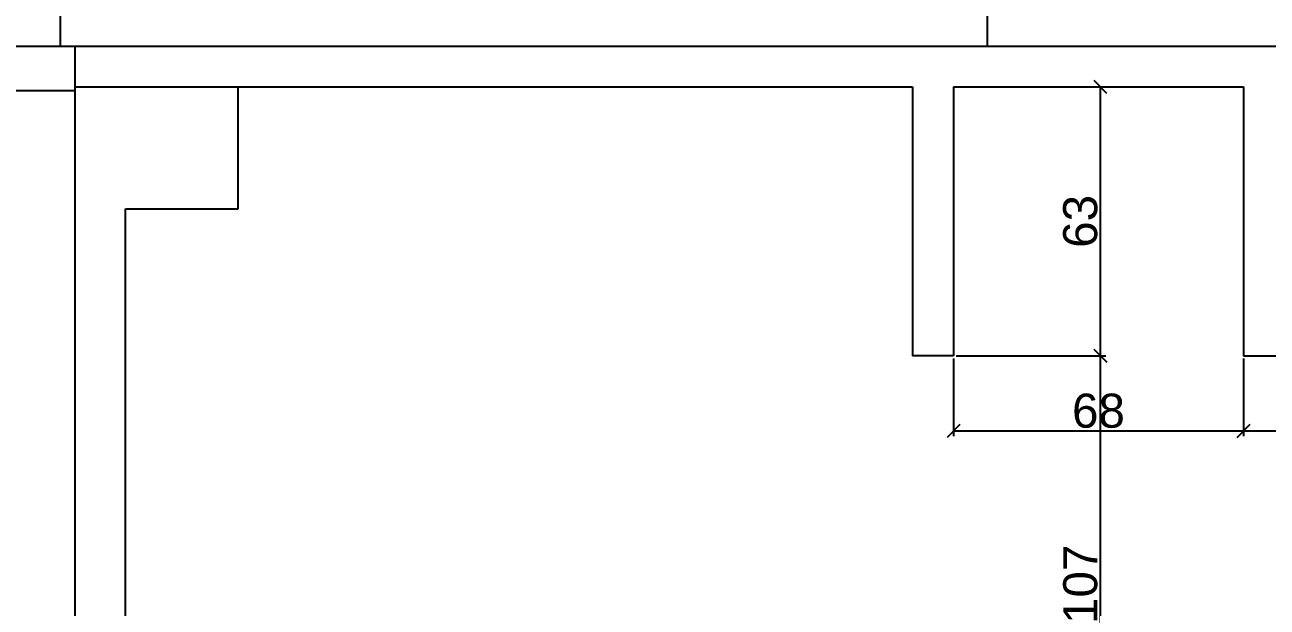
# Model space of a CAD drawing. Header units: millimetres. Extents: x -1066 to 22000, y -1118 to 1876.
# Drawn here: x 14545.1 to 14837, y 1128.5 to 1265.3 of the extents above; entities that cross this region are included whole.
import ezdxf

# ---------------------------------------------------------------- set-up
doc = ezdxf.new("R2010")
doc.units = ezdxf.units.MM
doc.layers.add('DUVAR', color=1, linetype='Continuous')
doc.styles.get("Standard").update_dxf_attribs({"font": 'arial.ttf'})
doc.dimstyles.new('OLCU50', dxfattribs={"dimtxt": 8, "dimasz": 3, "dimexe": 1.25, "dimexo": 0.625, "dimtad": 1, "dimdec": 0, "dimtxsty": 'Standard', "dimblk": 'OBLIQUE', "dimcen": 2.5, "dimclrd": 256, "dimclre": 251, "dimclrt": 25, "dimadec": 0, "dimazin": 0, "dimtfac": 1, "dimtdec": 0, "dimtmove": 0, "dimatfit": 3, "dimldrblk": 'OBLIQUE', "dimfxl": 1, "dimarcsym": 0})

# ---------------------------------------------------------------- blocks, each defined once
blk = doc.blocks.new('_Oblique')
at = {"color": 0, "linetype": 'ByBlock', "lineweight": -2}
blk.add_line((-0.5, -0.5), (0.5, 0.5), dxfattribs=at)
blk = doc.blocks.new('*D181')
at = {"layer": 'Defpoints', "color": 0, "transparency": 16777216}
for p in [(14763.28, 1187.54), (14797.82, 1187.54), (14772.97, 1080.11)]:
    blk.add_point(p, dxfattribs=at)
at = {"layer": 'DUVAR', "color": 251, "lineweight": -2, "transparency": 16777216}
for p, q in [((14763.9, 1187.54), (14799.07, 1187.54)), ((14773.6, 1080.11), (14799.07, 1080.11))]:
    blk.add_line(p, q, dxfattribs=at)
at = {"layer": 'DUVAR', "lineweight": -2, "transparency": 16777216}
blk.add_line((14797.82, 1080.11), (14797.82, 1187.54), dxfattribs=at)
at = {"layer": 'DUVAR', "lineweight": -2, "transparency": 16777216, "xscale": 3, "yscale": 3, "zscale": 3}
for p, rotation in [((14797.82, 1187.54), 90), ((14797.82, 1080.11), 270)]:
    blk.add_blockref('_Oblique', p, dxfattribs=dict(at, rotation=rotation))
at = {"layer": 'DUVAR', "color": 25, "transparency": 16777216, "insert": (14793.11, 1133.83), "char_height": 8, "attachment_point": 5, "rotation": 90}
blk.add_mtext('107', dxfattribs=at)
blk = doc.blocks.new('*D182')
at = {"layer": 'Defpoints', "color": 0, "transparency": 16777216}
for p in [(14763.28, 1250.69), (14797.82, 1250.69), (14763.28, 1187.54)]:
    blk.add_point(p, dxfattribs=at)
at = {"layer": 'DUVAR', "color": 251, "lineweight": -2, "transparency": 16777216}
for p, q in [((14763.9, 1250.69), (14799.07, 1250.69)), ((14763.9, 1187.54), (14799.07, 1187.54))]:
    blk.add_line(p, q, dxfattribs=at)
at = {"layer": 'DUVAR', "lineweight": -2, "transparency": 16777216}
blk.add_line((14797.82, 1187.54), (14797.82, 1250.69), dxfattribs=at)
at = {"layer": 'DUVAR', "lineweight": -2, "transparency": 16777216, "xscale": 3, "yscale": 3, "zscale": 3}
for p, rotation in [((14797.82, 1250.69), 90), ((14797.82, 1187.54), 270)]:
    blk.add_blockref('_Oblique', p, dxfattribs=dict(at, rotation=rotation))
at = {"layer": 'DUVAR', "color": 25, "transparency": 16777216, "insert": (14793.1, 1219.11), "char_height": 8, "attachment_point": 5, "rotation": 90}
blk.add_mtext('63', dxfattribs=at)
blk = doc.blocks.new('*D183')
at = {"layer": 'Defpoints', "color": 0, "transparency": 16777216}
for p in [(14763.28, 1187.54), (14831.42, 1187.54), (14831.42, 1169.86)]:
    blk.add_point(p, dxfattribs=at)
at = {"layer": 'DUVAR', "color": 251, "lineweight": -2, "transparency": 16777216}
for p, q in [((14763.28, 1186.92), (14763.28, 1168.61)), ((14831.42, 1186.92), (14831.42, 1168.61))]:
    blk.add_line(p, q, dxfattribs=at)
at = {"layer": 'DUVAR', "lineweight": -2, "transparency": 16777216}
blk.add_line((14763.28, 1169.86), (14831.42, 1169.86), dxfattribs=at)
at = {"layer": 'DUVAR', "lineweight": -2, "transparency": 16777216, "xscale": 3, "yscale": 3, "zscale": 3, "rotation": 180}
blk.add_blockref('_Oblique', (14763.28, 1169.86), dxfattribs=at)
at = {"layer": 'DUVAR', "lineweight": -2, "transparency": 16777216, "xscale": 3, "yscale": 3, "zscale": 3}
blk.add_blockref('_Oblique', (14831.42, 1169.86), dxfattribs=at)
at = {"layer": 'DUVAR', "color": 25, "transparency": 16777216, "insert": (14797.35, 1174.57), "char_height": 8, "attachment_point": 5}
blk.add_mtext('68', dxfattribs=at)
blk = doc.blocks.new('*D184')
at = {"layer": 'Defpoints', "color": 0, "transparency": 16777216}
for p in [(14831.42, 1187.54), (15112.69, 1187.54), (15112.69, 1169.86)]:
    blk.add_point(p, dxfattribs=at)
at = {"layer": 'DUVAR', "color": 251, "lineweight": -2, "transparency": 16777216}
for p, q in [((14831.42, 1186.92), (14831.42, 1168.61)), ((15112.69, 1186.92), (15112.69, 1168.61))]:
    blk.add_line(p, q, dxfattribs=at)
at = {"layer": 'DUVAR', "lineweight": -2, "transparency": 16777216}
blk.add_line((14831.42, 1169.86), (15112.69, 1169.86), dxfattribs=at)
at = {"layer": 'DUVAR', "lineweight": -2, "transparency": 16777216, "xscale": 3, "yscale": 3, "zscale": 3, "rotation": 180}
blk.add_blockref('_Oblique', (14831.42, 1169.86), dxfattribs=at)
at = {"layer": 'DUVAR', "lineweight": -2, "transparency": 16777216, "xscale": 3, "yscale": 3, "zscale": 3}
blk.add_blockref('_Oblique', (15112.69, 1169.86), dxfattribs=at)
at = {"layer": 'DUVAR', "color": 25, "transparency": 16777216, "insert": (14972.05, 1174.57), "char_height": 8, "attachment_point": 5}
blk.add_mtext('281', dxfattribs=at)

msp = doc.modelspace()

# ---------------------------------------------------------------- linework, layer by layer
for p, q in [((14556.86, 1260.29), (14556.86, 707.26)), ((14556.86, 1260.29), (14841.03, 1260.29)), ((14556.86, 1250.69), (14753.67, 1250.69)), ((14595.27, 1222.07), (14595.27, 1250.69)), ((14753.67, 1250.69), (14753.67, 1187.54)), ((14763.28, 1250.69), (14763.28, 1187.54)), ((14763.28, 1250.69), (14831.42, 1250.69)), ((14831.42, 1250.69), (14831.42, 1187.54)), ((14568.74, 759.85), (14568.74, 1222.07)), ((14568.74, 1222.07), (14595.27, 1222.07)), ((14763.28, 1187.54), (14753.67, 1187.54)), ((14831.42, 1187.54), (15112.69, 1187.1))]:
    msp.add_line(p, q)
for points in [[(14553.42, 1260.29), (14771.27, 1260.29), (14771.27, 1751.66), (14553.42, 1751.66)], [(13980.09, 1260.29), (14556.86, 1260.29), (14556.86, 1249.82), (13980.09, 1249.82)]]:
    msp.add_lwpolyline(points, close=True)

# ---------------------------------------------------------------- dimensions: what is measured, and where the dimension line sits
at = {"layer": 'DUVAR'}
for base, p1, p2, picture, middle in [((14797.82, 1250.69), (14763.28, 1187.54), (14763.28, 1250.69), '*D182', (14793.1, 1219.11)), ((14797.82, 1187.54), (14772.97, 1080.11), (14763.28, 1187.54), '*D181', (14793.11, 1133.83))]:
    dim = msp.add_linear_dim(base=base, p1=p1, p2=p2, angle=90, dimstyle='OLCU50', override={"dimtmove": 1}, dxfattribs=at)
    dim.commit()
    dim.dimension.update_dxf_attribs({"geometry": picture, "text_midpoint": middle})
for base, p1, p2, picture, middle in [((14831.42, 1169.86), (14763.28, 1187.54), (14831.42, 1187.54), '*D183', (14797.35, 1174.57)), ((15112.69, 1169.86), (14831.42, 1187.54), (15112.69, 1187.54), '*D184', (14972.05, 1174.57))]:
    dim = msp.add_linear_dim(base=base, p1=p1, p2=p2, dimstyle='OLCU50', dxfattribs=at)
    dim.commit()
    dim.dimension.update_dxf_attribs({"geometry": picture, "text_midpoint": middle})

doc.saveas('drawing.dxf')
